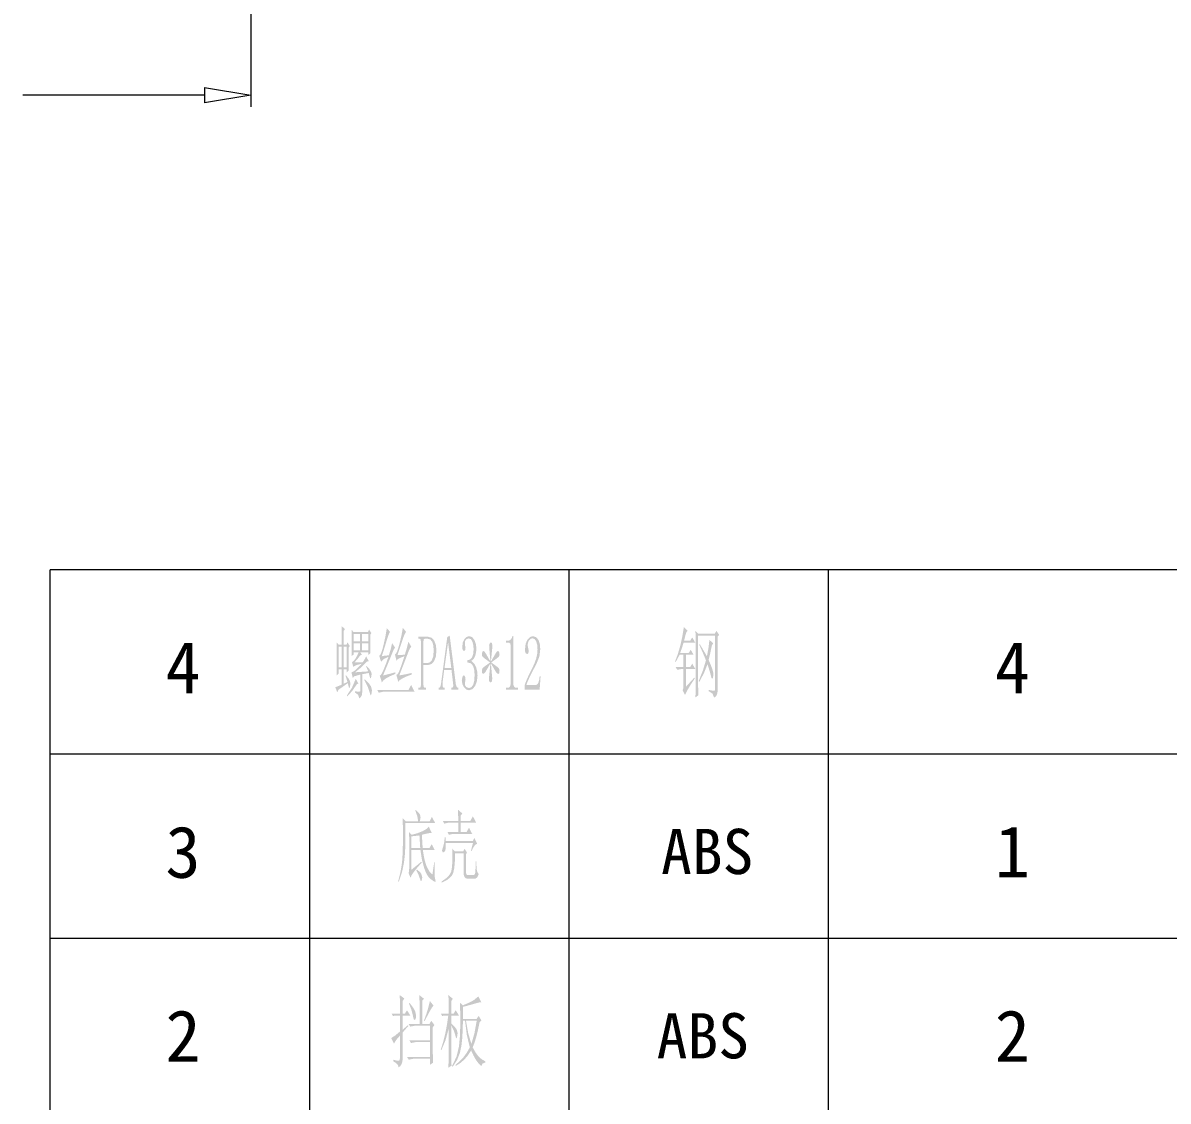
# Model space of a CAD drawing. Header units: millimetres. Extents: x 0 to 260, y 22 to 203.
# Drawn here: x 180.4 to 215.62, y 55.59 to 88.76 of the extents above; entities that cross this region are included whole.
import ezdxf

# ---------------------------------------------------------------- set-up
doc = ezdxf.new("R2010")
doc.units = ezdxf.units.MM

msp = doc.modelspace()

# ---------------------------------------------------------------- hatches: boundary and pattern name
h = msp.add_hatch(color=7)
h.paths.add_polyline_path([(191.03646, 68.762585), (190.841881, 68.724551), (190.841881, 68.201447), (190.820522, 68.05882), (190.747072, 67.973244), (190.71083, 68.087346), (190.612576, 68.163414), (190.612576, 68.201447), (190.692778, 68.187047), (190.744867, 68.182155), (190.772911, 68.198967), (190.78235, 68.248852), (190.78235, 68.714629), (190.58722, 68.657854), (190.547532, 68.610449), (190.502884, 68.781326), (190.556283, 68.800343), (190.63738, 68.857394), (190.822038, 69.047563), (190.712174, 69.019649), (190.632282, 68.992924), (190.582362, 68.967335), (190.562415, 68.942832), (190.522728, 69.094967), (190.569168, 69.128385), (190.619742, 69.190328), (190.673072, 69.28052), (190.727229, 69.399238), (190.572888, 69.399238), (190.572888, 69.333092), (190.507845, 69.275766), (190.512806, 69.684216), (190.507845, 70.093769), (190.572888, 70.017702), (191.011656, 70.017702), (191.046382, 70.093769), (191.116387, 69.989039), (191.08166, 69.931712), (191.08197, 69.746917), (191.0829, 69.591888), (191.084451, 69.466624), (191.086621, 69.371126), (191.021578, 69.3138), (191.021578, 69.399238), (190.777389, 69.399238), (190.826999, 69.32317), (190.777389, 69.304429), (190.682373, 69.182817), (190.597693, 69.085597), (190.692089, 69.085597), (190.846842, 69.085597), (190.91161, 69.185229), (190.956534, 69.275766), (191.03646, 69.123631), (190.986851, 69.11426), (190.799507, 68.93105), (190.617537, 68.781326), (190.674467, 68.786502), (190.760853, 68.79297), (190.876591, 68.800782), (191.021578, 68.809989), (190.956534, 68.962124), (190.966456, 68.980866), (191.064435, 68.873723), (191.10867, 68.800067), (191.12183, 68.752594), (191.126308, 68.724551), (191.111426, 68.638561), (191.097783, 68.60287), (191.086621, 68.591157), (191.071738, 68.62919)])
h.paths.add_polyline_path([(190.572888, 69.960375), (190.572888, 69.732172), (190.766916, 69.732172), (190.766916, 69.960375)])
h.paths.add_polyline_path([(190.826999, 69.960375), (190.826999, 69.732172), (191.021578, 69.732172), (191.021578, 69.960375)])
h.paths.add_polyline_path([(190.572888, 69.675397), (190.572888, 69.456565), (190.766916, 69.456565), (190.766916, 69.675397)])
h.paths.add_polyline_path([(190.826999, 69.675397), (190.826999, 69.456565), (191.021578, 69.456565), (191.021578, 69.675397)])
h.paths.add_polyline_path([(190.667146, 68.410358), (190.517491, 68.194075), (190.367836, 68.03939), (190.362875, 68.068053), (190.518731, 68.305696), (190.63738, 68.581786), (190.717307, 68.439021)])
h.paths.add_polyline_path([(190.911886, 68.572415), (191.03963, 68.441502), (191.103709, 68.353583), (191.13623, 68.230111), (191.123552, 68.13475), (191.111908, 68.091824), (191.101504, 68.077424), (191.081384, 68.101333), (191.061265, 68.172784), (191.001458, 68.346073), (190.901964, 68.543752)])
h.paths.add_polyline_path([(190.263105, 68.429651), (190.382719, 68.486426), (190.323188, 68.676595), (190.33311, 68.695887), (190.415792, 68.589985), (190.455479, 68.52005), (190.473118, 68.429651), (190.457684, 68.33429), (190.445282, 68.298599), (190.437841, 68.286886), (190.422958, 68.32492), (190.393192, 68.448392), (190.098843, 68.239481), (190.068526, 68.163414), (190.008995, 68.32492), (190.087268, 68.353445), (190.203574, 68.400987), (190.203574, 68.876686), (190.113726, 68.876686), (190.113726, 68.752663), (190.048683, 68.676595), (190.052403, 68.922506), (190.053644, 69.223401), (190.053333, 69.376242), (190.052403, 69.507276), (190.050853, 69.6164), (190.048683, 69.703509), (190.113726, 69.627441), (190.203574, 69.627441), (190.203264, 69.816887), (190.202334, 69.976774), (190.200784, 70.107102), (190.198613, 70.207871), (190.303344, 70.112511), (190.263105, 70.045814), (190.263105, 69.627441), (190.352953, 69.627441), (190.382719, 69.703509), (190.452723, 69.589407), (190.417997, 69.542003), (190.418307, 69.294671), (190.419237, 69.095036), (190.420787, 68.943047), (190.422958, 68.838652), (190.357914, 68.781326), (190.357914, 68.876686), (190.263105, 68.876686)])
h.paths.add_polyline_path([(190.113726, 69.570666), (190.113726, 68.933461), (190.203574, 68.933461), (190.203574, 69.570666)])
h.paths.add_polyline_path([(190.263105, 69.570666), (190.263105, 68.933461), (190.357914, 68.933461), (190.357914, 69.570666)])
h = msp.add_hatch(color=7)
h.paths.add_polyline_path([(191.43674, 69.275766), (191.523901, 69.292371), (191.656123, 69.304429), (191.706008, 69.47317), (191.755893, 69.675397), (191.845741, 69.542003), (191.803573, 69.479991), (191.766366, 69.389868), (191.733078, 69.306557), (191.673693, 69.161596), (191.58816, 68.954933), (191.476427, 68.686517), (191.524056, 68.695827), (191.60238, 68.714698), (191.711297, 68.74318), (191.850702, 68.781326), (191.855663, 68.733921), (191.6875, 68.660231), (191.562486, 68.591294), (191.48057, 68.527112), (191.441701, 68.467684), (191.376657, 68.676595), (191.401669, 68.694277), (191.432054, 68.737435), (191.467814, 68.806122), (191.508949, 68.900388), (191.585843, 69.096276), (191.641241, 69.257025), (191.495168, 69.190052), (191.416896, 69.104889), (191.356813, 69.295059), (191.385425, 69.314075), (191.41662, 69.371126), (191.450296, 69.466211), (191.486349, 69.599329), (191.549945, 69.886788), (191.591631, 70.141174), (191.691401, 70.027072), (191.666898, 69.985197), (191.638829, 69.917381), (191.607143, 69.823519), (191.571787, 69.703509), (191.497856, 69.463386)])
h.paths.add_polyline_path([(191.297282, 68.239481), (192.259704, 68.239481), (192.33963, 68.391617), (192.449322, 68.182155), (191.472017, 68.182155), (191.341931, 68.153492)])
h.paths.add_polyline_path([(192.08552, 70.150545), (192.18529, 70.027072), (192.158926, 69.988194), (192.130237, 69.929369), (192.099171, 69.850494), (192.065676, 69.751465), (191.920707, 69.3138), (191.999255, 69.316005), (192.145603, 69.32317), (192.202653, 69.508723), (192.254743, 69.722802), (192.345142, 69.570666), (192.299736, 69.511204), (192.254743, 69.40916), (192.220542, 69.317486), (192.162621, 69.166488), (192.081033, 68.956164), (191.975828, 68.686517), (192.103986, 68.708944), (192.209819, 68.729098), (192.293328, 68.746978), (192.354513, 68.762585), (192.359474, 68.714629), (192.195264, 68.653857), (192.071464, 68.595566), (191.988179, 68.539756), (191.945511, 68.486426), (191.88598, 68.705258), (191.921258, 68.724275), (191.958189, 68.781326), (191.983201, 68.840754), (192.021028, 68.94297), (192.071671, 69.087974), (192.135129, 69.275766), (192.035583, 69.238886), (191.961772, 69.204384), (191.913593, 69.172361), (191.890941, 69.142923), (191.84078, 69.333092), (191.869702, 69.351799), (191.901828, 69.40792), (191.937054, 69.501454), (191.975277, 69.632402), (192.042594, 69.911524)])
h = msp.add_hatch(color=7)
h.paths.add_polyline_path([(201.086072, 68.011278), (201.090068, 68.496072), (201.091584, 69.056934), (201.091188, 69.343841), (201.090068, 69.605944), (201.088328, 69.843242), (201.086072, 70.055736), (201.174266, 69.969746), (201.678628, 69.969746), (201.731545, 70.055736), (201.813676, 69.931712), (201.772335, 69.884308), (201.772335, 68.230111), (201.748633, 68.101677), (201.715146, 68.045522), (201.660989, 68.001356), (201.610898, 68.122899), (201.496727, 68.201447), (201.496727, 68.239481), (201.608762, 68.21888), (201.663745, 68.215228), (201.683865, 68.230937), (201.690755, 68.268144), (201.690755, 69.912971), (201.167652, 69.912971), (201.167652, 68.391617), (201.169305, 68.270074), (201.174266, 68.077424)])
h.paths.add_polyline_path([(201.215056, 69.656105), (201.438298, 69.275766), (201.489561, 69.553716), (201.514366, 69.779577), (201.631775, 69.675397), (201.590434, 69.6087), (201.538895, 69.363685), (201.490664, 69.161664), (201.561357, 68.997471), (201.608073, 68.866764), (201.633566, 68.766788), (201.640043, 68.695336), (201.619648, 68.609898), (201.596497, 68.581786), (201.577342, 68.610311), (201.555707, 68.695887), (201.512643, 68.850366), (201.455937, 69.028822), (201.345625, 68.755143), (201.203481, 68.486426), (201.185842, 68.515089), (201.317651, 68.850021), (201.408533, 69.152294), (201.319236, 69.366096), (201.203481, 69.627441)])
h.paths.add_polyline_path([(200.798337, 68.344212), (201.050243, 68.61982), (201.06237, 68.591157), (200.962117, 68.438487), (200.878815, 68.303698), (200.812462, 68.186685), (200.76306, 68.087346), (200.692504, 68.230111), (200.710143, 68.289228), (200.716206, 68.372324), (200.716206, 68.886057), (200.669353, 68.886057), (200.528242, 68.857394), (200.475325, 68.942832), (200.716206, 68.942832), (200.716206, 69.32317), (200.598797, 69.32317), (200.475325, 69.094967), (200.457686, 69.11426), (200.544925, 69.347717), (200.618986, 69.601534), (200.679921, 69.875609), (200.727782, 70.169837), (200.845191, 70.065106), (200.798337, 69.998409), (200.733845, 69.751465), (200.92181, 69.751465), (200.986302, 69.855644), (201.080008, 69.694138), (200.721718, 69.694138), (200.665977, 69.520574), (200.616436, 69.380497), (200.880468, 69.380497), (200.939449, 69.475306), (201.027092, 69.32317), (200.798337, 69.32317), (200.798337, 68.942832), (200.92181, 68.942832), (200.986302, 69.047563), (201.080008, 68.886057), (200.798337, 68.886057)])
h = msp.add_hatch(color=7)
h.paths.add_polyline_path([(192.720066, 69.009529), (192.720066, 68.382246), (192.732193, 68.32492), (192.765265, 68.306178), (192.799992, 68.306178), (192.799992, 68.248852), (192.560765, 68.248852), (192.560765, 68.306178), (192.595491, 68.306178), (192.630218, 68.32492), (192.64014, 68.382246), (192.64014, 69.741543), (192.630218, 69.798318), (192.595491, 69.817611), (192.565174, 69.817611), (192.565174, 69.874937), (192.860075, 69.874937), (192.970042, 69.845171), (193.051897, 69.755874), (193.102265, 69.621516), (193.119146, 69.456565), (193.100956, 69.263846), (193.046385, 69.123631), (192.96701, 69.038054), (192.874406, 69.009529)])
h.paths.add_polyline_path([(192.84464, 69.066855), (192.91492, 69.088077), (192.976932, 69.152294), (193.019858, 69.268531), (193.034259, 69.447194), (193.022339, 69.612214), (192.986854, 69.727211), (192.924842, 69.794942), (192.834719, 69.817611), (192.765265, 69.817611), (192.732193, 69.798318), (192.720066, 69.741543), (192.720066, 69.066855)])
h = msp.add_hatch(color=7)
h.paths.add_polyline_path([(193.581113, 68.857394), (193.356768, 68.857394), (193.31212, 68.496348), (193.307159, 68.42028), (193.314324, 68.344212), (193.328311, 68.315687), (193.356768, 68.306178), (193.371651, 68.306178), (193.371651, 68.248852), (193.186994, 68.248852), (193.186994, 68.306178), (193.201876, 68.306178), (193.236603, 68.329881), (193.256998, 68.410358), (193.451577, 69.865566), (193.526542, 69.912971), (193.715609, 68.410358), (193.740965, 68.329881), (193.775692, 68.306178), (193.790574, 68.306178), (193.790574, 68.248852), (193.576152, 68.248852), (193.576152, 68.306178), (193.595995, 68.306178), (193.631273, 68.329881), (193.636234, 68.372324), (193.631273, 68.439021)])
h.paths.add_polyline_path([(193.476382, 69.703509), (193.36669, 68.91472), (193.576152, 68.91472)])
h = msp.add_hatch(color=7)
h.dxf.hatch_style = 2
h.paths.add_polyline_path([(194.382628, 68.686517), (194.364989, 68.51626), (194.312624, 68.367914), (194.22877, 68.264493), (194.118045, 68.230111), (194.034191, 68.253744), (193.963153, 68.32492), (193.914784, 68.427101), (193.898661, 68.543752), (193.918505, 68.643522), (193.938418, 68.675768), (193.958744, 68.686517), (193.984031, 68.675768), (194.000636, 68.643522), (194.013314, 68.572415), (194.003392, 68.496348), (193.99347, 68.429651), (194.002634, 68.377009), (194.030402, 68.33429), (194.113084, 68.296256), (194.191494, 68.32113), (194.24758, 68.396026), (194.281342, 68.523357), (194.29278, 68.705258), (194.28086, 68.859805), (194.245376, 68.980866), (194.177094, 69.059276), (194.067884, 69.085597), (194.067884, 69.152294), (194.154287, 69.174756), (194.215059, 69.242693), (194.250543, 69.350662), (194.262463, 69.494598), (194.253024, 69.618966), (194.224981, 69.727211), (194.177094, 69.802383), (194.108123, 69.827532), (194.033158, 69.793908), (194.003392, 69.750087), (193.99347, 69.684768), (193.995951, 69.622825), (194.003392, 69.589407), (194.013314, 69.542003), (194.003392, 69.465935), (193.968114, 69.437272), (193.930632, 69.465935), (193.917747, 69.506312), (193.913544, 69.570666), (193.929667, 69.699995), (193.978036, 69.803279), (194.047834, 69.87101), (194.127967, 69.893678), (194.217539, 69.863913), (194.287268, 69.774616), (194.332192, 69.652246), (194.34735, 69.523262), (194.337911, 69.391039), (194.309868, 69.280727), (194.261981, 69.193842), (194.19301, 69.133001), (194.285063, 69.045013), (194.342389, 68.933461), (194.372431, 68.809782)])
h = msp.add_hatch(color=7)
h.dxf.hatch_style = 2
h.paths.add_polyline_path([(195.481297, 69.9036), (195.481297, 68.458314), (195.487498, 68.391754), (195.506102, 68.344212), (195.535936, 68.315687), (195.576106, 68.306178), (195.625716, 68.306178), (195.625716, 68.248852), (195.261362, 68.248852), (195.261362, 68.306178), (195.306562, 68.306178), (195.349281, 68.315687), (195.378771, 68.344212), (195.395652, 68.391754), (195.401371, 68.458314), (195.401371, 69.6087), (195.388693, 69.670436), (195.351762, 69.694138), (195.261362, 69.694138), (195.261362, 69.751465), (195.306562, 69.751465), (195.36065, 69.760973), (195.403576, 69.789499), (195.43658, 69.837041), (195.460902, 69.9036)])
h = msp.add_hatch(color=7)
h.dxf.hatch_style = 2
h.paths.add_polyline_path([(196.227691, 69.475306), (196.217494, 69.62627), (196.187452, 69.737133), (196.137567, 69.804864), (196.067839, 69.827532), (196.012028, 69.811892), (195.965313, 69.765245), (195.933825, 69.695034), (195.92342, 69.6087), (195.943264, 69.51334), (195.958147, 69.437272), (195.945469, 69.366165), (195.907986, 69.342463), (195.860582, 69.375536), (195.847697, 69.419633), (195.843494, 69.485228), (195.862167, 69.660859), (195.918459, 69.788947), (195.99563, 69.867358), (196.077761, 69.893678), (196.182009, 69.865153), (196.255252, 69.779577), (196.298178, 69.651144), (196.312578, 69.494598), (196.285018, 69.266395), (196.197926, 69.047563), (196.069699, 68.806199), (195.975786, 68.614859), (195.913774, 68.475539), (195.883182, 68.391617), (196.177531, 68.391617), (196.218734, 68.408153), (196.252496, 68.457762), (196.277369, 68.540858), (196.292735, 68.657854), (196.3225, 68.657854), (196.292735, 68.248852), (195.828611, 68.248852), (195.828611, 68.372324), (195.861409, 68.469958), (195.910742, 68.591157), (195.977302, 68.736195), (196.062878, 68.904798), (196.136327, 69.061894), (196.187452, 69.209069), (196.217494, 69.346735)])
h = msp.add_hatch(color=7)
h.dxf.hatch_style = 2
h.paths.add_polyline_path([(194.974131, 69.209069), (194.804908, 69.085597), (194.974131, 68.962124), (195.025256, 68.91913), (195.049096, 68.886057), (195.059018, 68.82873), (195.055297, 68.769268), (195.044135, 68.743292), (195.013818, 68.733921), (194.984052, 68.748253), (194.949326, 68.790697), (194.794434, 69.056934), (194.829712, 68.657854), (194.834673, 68.605488), (194.834673, 68.572415), (194.81979, 68.491387), (194.784513, 68.467684), (194.751991, 68.486426), (194.739106, 68.517432), (194.734903, 68.572415), (194.739864, 68.610449), (194.739864, 68.657854), (194.779552, 69.056934), (194.625211, 68.790697), (194.592138, 68.752663), (194.560168, 68.733921), (194.529851, 68.752663), (194.518689, 68.781188), (194.514968, 68.82873), (194.529851, 68.895427), (194.555, 68.926295), (194.600407, 68.962124), (194.76963, 69.085597), (194.600407, 69.209069), (194.539773, 69.261434), (194.521169, 69.293267), (194.514968, 69.342463), (194.529851, 69.41357), (194.560168, 69.437272), (194.592138, 69.42294), (194.625211, 69.380497), (194.779552, 69.11426), (194.744825, 69.51334), (194.744825, 69.561295), (194.739864, 69.599329), (194.754747, 69.670436), (194.789474, 69.703509), (194.814554, 69.694001), (194.829712, 69.665475), (194.839634, 69.599329), (194.839634, 69.556335), (194.834673, 69.51334), (194.794434, 69.11426), (194.949326, 69.380497), (194.984052, 69.427901), (195.013818, 69.437272), (195.04634, 69.408609), (195.059018, 69.342463), (195.049096, 69.280727), (195.025256, 69.250892)])
h = msp.add_hatch(color=7)
h.paths.add_polyline_path([(192.281515, 63.489518), (192.280274, 63.71276), (192.276554, 63.869857), (192.351519, 63.783867), (192.527701, 63.830169), (192.68776, 63.893008), (192.813093, 63.963219), (192.885095, 64.031363), (192.974943, 63.841193), (192.937323, 63.840995), (192.874071, 63.83134), (192.785188, 63.81228), (192.670673, 63.783867), (192.695477, 63.375417), (192.90549, 63.375417), (192.969982, 63.498889), (193.064791, 63.31809), (192.700438, 63.31809), (192.727189, 63.149315), (192.757765, 63.004311), (192.79206, 62.883078), (192.829974, 62.785616), (192.910933, 62.642989), (192.994787, 62.557413), (193.049909, 62.937752), (193.069752, 62.928381), (193.062311, 62.752337), (193.059831, 62.604818), (193.067272, 62.481621), (193.089596, 62.376614), (193.092077, 62.348089), (193.079674, 62.338581), (193.029238, 62.360078), (192.937461, 62.42457), (192.883183, 62.477513), (192.83273, 62.550454), (192.785997, 62.643549), (192.742882, 62.756953), (192.672464, 63.020778), (192.626024, 63.31809), (192.351519, 63.31809), (192.351519, 62.709548), (192.65579, 62.957044), (192.665712, 62.928381), (192.524445, 62.767228), (192.41987, 62.635892), (192.352087, 62.534219), (192.321202, 62.462053), (192.261671, 62.604818), (192.276554, 62.666829), (192.281515, 62.756953)])
h.paths.add_polyline_path([(192.351519, 63.736463), (192.351519, 63.375417), (192.620512, 63.375417), (192.595707, 63.765126)])
h.paths.add_polyline_path([(192.081975, 64.2976), (192.171823, 64.202239), (192.55602, 64.202239), (192.530664, 64.354375), (192.471133, 64.525803), (192.481054, 64.554466), (192.574348, 64.462689), (192.615551, 64.39737), (192.630985, 64.30697), (192.605629, 64.202239), (192.9099, 64.202239), (192.979904, 64.335634), (193.079674, 64.145464), (192.161901, 64.145464), (192.161901, 63.931214), (192.161901, 63.744869), (192.161901, 63.586429), (192.161901, 63.455894), (192.151703, 63.208605), (192.121662, 62.932791), (192.060615, 62.636995), (191.9574, 62.32921), (191.941966, 62.357873), (192.006734, 62.608469), (192.051658, 62.866094), (192.066937, 63.011391), (192.077978, 63.185936), (192.084679, 63.389628), (192.086936, 63.622361), (192.086625, 63.849953), (192.085695, 64.038322), (192.084145, 64.18752)])
h.paths.add_polyline_path([(192.51082, 62.718919), (192.600944, 62.647468), (192.653034, 62.585525), (192.682799, 62.471975), (192.665712, 62.386536), (192.645868, 62.357873), (192.629469, 62.37689), (192.61059, 62.433941), (192.568146, 62.555139), (192.500898, 62.690807)])
h = msp.add_hatch(color=7)
h.paths.add_polyline_path([(193.275453, 62.347951), (193.389348, 62.42463), (193.477198, 62.502498), (193.539003, 62.581503), (193.574763, 62.661593), (193.593676, 62.765772), (193.605768, 62.916254), (193.611039, 63.113038), (193.609489, 63.356124), (193.689415, 63.270686), (193.944077, 63.270686), (193.978803, 63.356124), (194.05873, 63.242022), (194.024003, 63.175325), (194.024003, 62.700178), (194.026802, 62.626255), (194.040195, 62.576361), (194.064233, 62.550342), (194.098968, 62.548042), (194.268191, 62.548042), (194.302918, 62.575328), (194.317801, 62.657183), (194.321797, 62.789061), (194.323313, 62.966415), (194.348118, 62.966415), (194.350598, 62.828404), (194.35804, 62.718919), (194.377952, 62.635823), (194.418122, 62.576706), (194.380433, 62.483826), (194.318352, 62.433941), (194.068651, 62.433941), (194.016553, 62.44767), (193.980113, 62.488787), (193.959278, 62.557189), (193.953999, 62.652773), (193.953999, 63.213359), (193.689415, 63.213359), (193.685298, 62.963771), (193.668056, 62.76653), (193.637791, 62.62169), (193.594606, 62.529301), (193.466035, 62.407827), (193.280414, 62.309917)])
h.paths.add_polyline_path([(194.183304, 63.299349), (194.243387, 63.536923), (193.404988, 63.536923), (193.406961, 63.442139), (193.40299, 63.367768), (193.393129, 63.313758), (193.377428, 63.280056), (193.343183, 63.24781), (193.31514, 63.246983), (193.290336, 63.289427), (193.296537, 63.327392), (193.31514, 63.384787), (193.352623, 63.522522), (193.375223, 63.707799), (193.400027, 63.707799), (193.404988, 63.593698), (194.238426, 63.593698), (194.283074, 63.689058), (194.372922, 63.508259), (194.330126, 63.490276), (194.286864, 63.446248), (194.243085, 63.376174), (194.198738, 63.280056)])
h.paths.add_polyline_path([(193.789185, 64.212161), (193.784224, 64.554466), (193.91376, 64.440364), (193.85919, 64.364297), (193.85919, 64.212161), (194.163461, 64.212161), (194.238426, 64.354375), (194.343157, 64.154835), (193.85919, 64.154835), (193.85919, 63.869857), (194.048808, 63.869857), (194.118812, 64.0027), (194.218582, 63.81253), (193.624923, 63.81253), (193.504758, 63.783867), (193.46011, 63.869857), (193.789185, 63.869857), (193.789185, 64.154835), (193.479954, 64.154835), (193.36034, 64.126172), (193.31514, 64.212161)])
h = msp.add_hatch(color=7)
h.paths.add_polyline_path([(192.254598, 57.901994), (192.07876, 57.702454), (192.07876, 56.884451), (192.071017, 56.800752), (192.047823, 56.729973), (192.009229, 56.672216), (191.955288, 56.627585), (191.944961, 56.678848), (191.914015, 56.72763), (191.862503, 56.773932), (191.790474, 56.817754), (191.790474, 56.86571), (191.919045, 56.834635), (191.975683, 56.837046), (191.990841, 56.872669), (191.996078, 56.941777), (191.996078, 57.607094), (191.877015, 57.469153), (191.814177, 57.36015), (191.726533, 57.531026), (191.849317, 57.609575), (191.996078, 57.731118), (191.996078, 58.225558), (191.837879, 58.225558), (191.784962, 58.206265), (191.738109, 58.282333), (191.996078, 58.282333), (191.995681, 58.47829), (191.994562, 58.638694), (191.992822, 58.763544), (191.990565, 58.852841), (192.131125, 58.74811), (192.07876, 58.672042), (192.07876, 58.282333), (192.148764, 58.282333), (192.213256, 58.387064), (192.313578, 58.225558), (192.07876, 58.225558), (192.07876, 57.787893), (192.243022, 57.930658)])
h.paths.add_polyline_path([(193.005904, 57.86396), (193.005983, 57.649192), (193.006223, 57.456742), (193.006631, 57.286602), (193.007213, 57.138768), (193.007976, 57.013232), (193.008927, 56.909988), (193.010072, 56.829029), (193.011416, 56.770349), (192.923773, 56.713574), (192.923773, 56.894373), (192.407284, 56.894373), (192.266173, 56.86571), (192.213256, 56.951148), (192.923773, 56.951148), (192.923773, 57.407554), (192.47784, 57.407554), (192.336729, 57.378891), (192.283812, 57.464881), (192.923773, 57.464881), (192.923773, 57.911365), (192.454138, 57.911365), (192.313578, 57.883253), (192.26011, 57.968691), (192.600761, 57.968691), (192.600365, 58.276984), (192.599245, 58.527141), (192.597505, 58.719111), (192.595249, 58.852841), (192.735809, 58.738739), (192.682892, 58.681964), (192.682892, 57.968691), (192.906134, 57.968691), (192.959051, 58.0635), (193.058269, 57.930658)])
h.paths.add_polyline_path([(192.289875, 58.615267), (192.358088, 58.527314), (192.410592, 58.453623), (192.447385, 58.394195), (192.468469, 58.34903), (192.494927, 58.215636), (192.483352, 58.139568), (192.468056, 58.102637), (192.445318, 58.087203), (192.431891, 58.095161), (192.418102, 58.123996), (192.404003, 58.173709), (192.389645, 58.244299), (192.34541, 58.412902), (192.272236, 58.595974)])
h.paths.add_polyline_path([(192.91771, 58.672042), (193.029055, 58.529829), (192.978274, 58.465336), (192.920466, 58.367771), (192.848119, 58.232241), (192.753447, 58.05413), (192.735809, 58.073422), (192.798716, 58.24299), (192.847154, 58.391474)])
h = msp.add_hatch(color=7)
h.paths.add_polyline_path([(194.445233, 58.016096), (194.394495, 57.771675), (194.342362, 57.561826), (194.288886, 57.386599), (194.234118, 57.246048), (194.319694, 57.090916), (194.412711, 56.967822), (194.51317, 56.876768), (194.621071, 56.817754), (194.621071, 56.77972), (194.537493, 56.746647), (194.49815, 56.665618), (194.417009, 56.746061), (194.33809, 56.853583), (194.261342, 56.988389), (194.186713, 57.150688), (194.084411, 56.996063), (193.97105, 56.865365), (193.846734, 56.758541), (193.711565, 56.67554), (193.69999, 56.703652), (193.833306, 56.816229), (193.952102, 56.944051), (194.056325, 57.087272), (194.145923, 57.246048), (194.053181, 57.626042), (193.9993, 58.0635), (193.934256, 58.0635), (193.916618, 57.55969), (193.888437, 57.305166), (193.839999, 57.07462), (193.754905, 56.858268), (193.617308, 56.646877), (193.60022, 56.67554), (193.737541, 56.961897), (193.810784, 57.26975), (193.84179, 57.592969), (193.852125, 57.925697), (193.846613, 58.615267), (193.934256, 58.539199), (194.056824, 58.59234), (194.154949, 58.637729), (194.22858, 58.67547), (194.277664, 58.705666), (194.409955, 58.814807), (194.49815, 58.634008), (194.417052, 58.6245), (194.315697, 58.595974), (194.161564, 58.550913), (193.934256, 58.491795), (193.934256, 58.120827), (194.357039, 58.120827), (194.415467, 58.215636), (194.503662, 58.073422)])
h.paths.add_polyline_path([(194.028514, 58.0635), (194.095969, 57.681095), (194.192776, 57.350779), (194.286276, 57.671173), (194.357039, 58.0635)])
h.paths.add_polyline_path([(193.576518, 57.921287), (193.576597, 57.675176), (193.576845, 57.455252), (193.577273, 57.261502), (193.577896, 57.093913), (193.578725, 56.952472), (193.579773, 56.837167), (193.581054, 56.747984), (193.582581, 56.684911), (193.488323, 56.618214), (193.490898, 56.853669), (193.492802, 57.131809), (193.493982, 57.452737), (193.494387, 57.816556), (193.397235, 57.462331), (193.271144, 57.16061), (193.253506, 57.179351), (193.327317, 57.41584), (193.390069, 57.668968), (193.441866, 57.93884), (193.482811, 58.225558), (193.347763, 58.225558), (193.300359, 58.206265), (193.253506, 58.282333), (193.494387, 58.282333), (193.492802, 58.596112), (193.488323, 58.852841), (193.623371, 58.738739), (193.576518, 58.672042), (193.576518, 58.282333), (193.647073, 58.282333), (193.711565, 58.387064), (193.811335, 58.225558), (193.576518, 58.225558), (193.576518, 57.978062), (193.6849, 57.87092), (193.74078, 57.797263), (193.769994, 57.683162), (193.755111, 57.578431), (193.74264, 57.535781), (193.734716, 57.521656), (193.717353, 57.545358), (193.69999, 57.617016), (193.65107, 57.764191)])

# ---------------------------------------------------------------- linework, layer by layer
at = {"color": 3, "lineweight": 0, "true_color": 0x00ff00}
for points in [[(187.409737, 98.59899), (187.409737, 86.177332)], [(185.986244, 86.770245), (187.409702, 86.533179)], [(185.986244, 86.770245), (185.986244, 86.295759)], [(185.986244, 86.533214), (180.399655, 86.533214)], [(187.409737, 86.533214), (185.986279, 86.295794)]]:
    msp.add_lwpolyline(points, dxfattribs=at)
at = {"color": 7, "lineweight": 0}
for points in [[(255.392837, 71.931883), (181.233304, 71.931883)], [(181.233374, 49.260372), (181.233374, 71.931989)], [(189.210844, 71.931883), (189.210844, 49.260266)], [(197.188314, 71.931883), (197.188314, 49.260266)], [(205.165784, 71.931883), (205.165784, 49.260266)], [(255.392837, 66.264014), (181.233304, 66.264014)], [(255.392837, 60.596145), (181.233304, 60.596145)]]:
    msp.add_lwpolyline(points, dxfattribs=at)

# ---------------------------------------------------------------- texts
at = {"color": 7, "attachment_point": 1}
for s, insert, char_height in [('{\\fSimSun|b0|i0|c0;4}', (184.783949, 69.728209), 1.588682), ('{\\fSimSun|b0|i0|c0;4}', (210.292246, 69.728209), 1.588682), ('{\\fSimSun|b0|i0|c0;3}', (184.784397, 64.049297), 1.588682), ('{\\fSimSun|b0|i0|c0;ABS}', (200.027928, 63.967158), 1.390099), ('{\\fSimSun|b0|i0|c0;1}', (210.292694, 64.060562), 1.588682), ('{\\fSimSun|b0|i0|c0;2}', (184.784397, 58.393035), 1.588682), ('{\\fSimSun|b0|i0|c0;ABS}', (199.892519, 58.297529), 1.390099), ('{\\fSimSun|b0|i0|c0;2}', (210.292246, 58.392467), 1.588682)]:
    msp.add_mtext(s, dxfattribs=dict(at, insert=insert, char_height=char_height))

doc.saveas('drawing.dxf')
